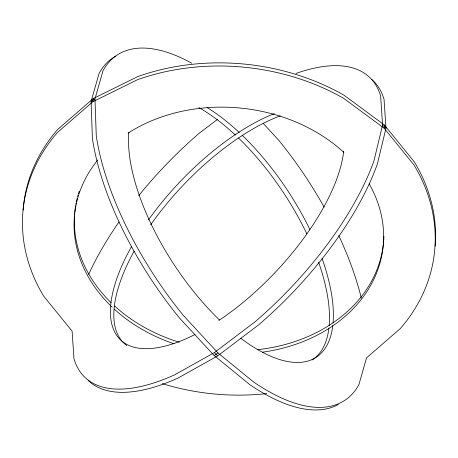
<?xml version="1.0" encoding="UTF-8"?>
<svg xmlns="http://www.w3.org/2000/svg" width="458" height="458" viewBox="0 0 458 458"><rect width="100%" height="100%" fill="white"/><g stroke="black" fill="none" stroke-linecap="round" stroke-linejoin="round"><path stroke-width="0.69" d="M295.965 73.457A206.798 87.621 -46.5 0 1 380.638 96.083L382.579 125.005L373.94 160.907A206.798 87.621 -46.5 0 1 254.992 321.848L214.361 352.614L174.613 374.844A206.798 87.621 -46.5 0 1 73.961 358.694L72.118 331.168L43.659 296.108A206.798 164.061 5.9 0 1 57.319 132.608L92.877 101.716L93.197 98.584L138.024 76.48A206.798 164.061 5.9 0 1 343.958 95.195L384.439 125.051L414.341 161.892A206.798 164.061 5.9 0 1 435.1 246.146M191.805 63.238A206.798 90.392 56.6 0 0 102.964 70.853L94.978 98.871L96.26 135.671A206.798 90.392 56.6 0 0 183.252 315.327L218.002 352.941L253.629 382.024A206.798 90.392 56.6 0 0 358.923 384.588L366.515 357.921L400.355 328.523A206.798 164.061 5.9 0 0 414.015 165.017L384.119 128.183L384.439 125.051M371.644 79.331A206.798 87.621 -46.5 0 1 384.039 99.306L385.98 128.229L377.34 164.124A206.798 87.621 -46.5 0 1 258.386 325.065L217.762 355.832L178.013 378.068A206.798 87.621 -46.5 0 1 88.228 380.495M338.336 404.477A206.798 90.392 56.6 0 1 249.747 384.583L214.121 355.5L179.37 317.886A206.798 90.392 56.6 0 1 92.379 138.23L91.096 101.43L99.077 73.412A206.798 90.392 56.6 0 1 115.782 56.082M93.197 98.584L57.645 129.477A206.798 164.061 5.9 0 0 23.118 210.113M217.241 119.584L199.614 132.934A206.798 87.621 -46.5 0 0 138.717 195.64M91.096 101.43L94.978 98.871M214.121 355.5L218.002 352.941M92.877 101.716L137.698 79.612A206.798 164.061 5.9 0 1 343.637 98.321L384.119 128.183M382.579 125.005L385.98 128.229M214.361 352.614L217.762 355.832M263.293 123.511L278.63 140.114A206.798 90.392 56.6 0 1 324.15 207.125M338.731 235.538A206.798 90.392 56.6 0 1 361.333 298.135M88.646 274.382A206.798 87.621 -46.5 0 1 119.017 221.901M332.783 325.535A155.096 67.795 56.6 0 1 240.742 338.25M219.462 319.942A155.096 67.795 56.6 0 1 128.841 132.408M207.085 107.556A155.096 67.795 56.6 0 1 239.231 132.471M242.419 135.499A155.096 67.795 56.6 0 1 309.826 229.469M322.031 258.404A155.096 67.795 56.6 0 1 333.04 323.027M198.858 107.561A155.096 67.795 56.6 0 1 235.349 135.03M238.538 138.058A155.096 67.795 56.6 0 1 306.843 233.901M318.608 262.257A155.096 67.795 56.6 0 1 329.159 325.592M328.901 328.094A155.096 67.795 56.6 0 1 312.11 359.977M343.706 151.094A155.096 65.717 -46.5 0 1 218.855 320.468M195.005 334.512A155.096 65.717 -46.5 0 1 131.503 246.559M148.484 219.869A155.096 65.717 -46.5 0 1 274.342 113.607M126.792 345.498A155.096 65.717 -46.5 0 1 134.217 251.013M150.682 224.786A155.096 65.717 -46.5 0 1 280.342 115.834M266.871 393.582A206.798 164.061 5.9 0 1 162.344 383.655M369.177 183.881A155.096 123.047 5.9 0 1 262.457 352.191M174.092 343.803A155.096 123.047 5.9 0 1 114.34 309.179M112.227 307.209A155.096 123.047 5.9 0 1 97.84 159.905M128.08 133.135A155.096 123.047 5.9 0 1 343.866 152.44M383.913 236.242A155.096 123.047 5.9 0 1 257.906 349.672M179.192 342.223A155.096 123.047 5.9 0 1 114.666 306.047M110.996 302.578A155.096 123.047 5.9 0 1 74.499 216.491M74.585 215.065A155.096 123.047 5.9 0 1 74.688 213.64M74.814 212.209A155.096 123.047 5.9 0 1 75.644 205.791M75.891 204.371A155.096 123.047 5.9 0 1 76.154 202.957M76.434 201.543A155.096 123.047 5.9 0 1 77.236 198.028M77.597 196.631A155.096 123.047 5.9 0 1 77.969 195.245M78.364 193.86A155.096 123.047 5.9 0 1 79.217 191.118"/></g></svg>
